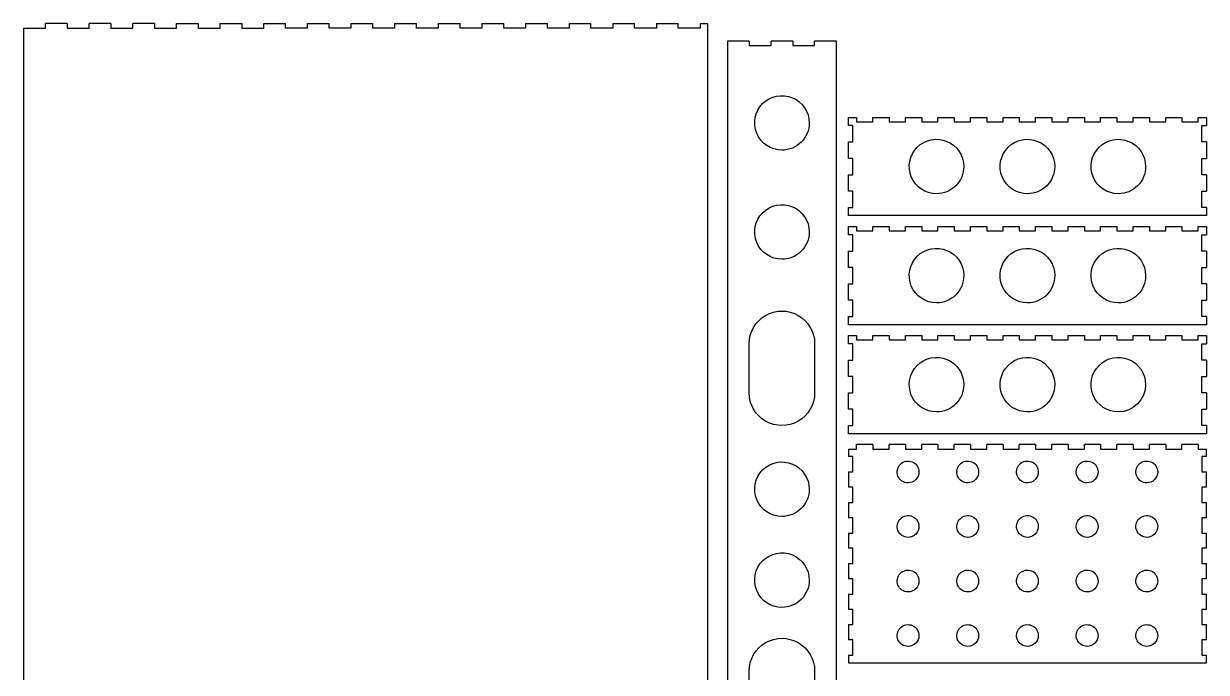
# Model space of a CAD drawing. Header units: millimetres. Extents: x 12 to 1197, y 12 to 2438.
# Drawn here: x 12 to 1096, y 1843 to 2438 of the extents above; entities that cross this region are included whole.
import ezdxf

# ---------------------------------------------------------------- set-up
doc = ezdxf.new("R2010")
doc.units = ezdxf.units.MM
doc.layers.get('0').update_dxf_attribs({"linetype": 'CONTINUOUS'})

msp = doc.modelspace()

# ---------------------------------------------------------------- linework, layer by layer
at = {"color": 7}
for points in [[(11.85, 2433.85), (31.85, 2433.85), (31.85, 2437.85)], [(11.85, 2433.85), (11.85, 1233.85)], [(51.85, 2437.85), (31.85, 2437.85)], [(51.85, 2437.85), (51.85, 2433.85), (71.85, 2433.85), (71.85, 2437.85)], [(91.85, 2437.85), (71.85, 2437.85)], [(91.85, 2437.85), (91.85, 2433.85), (111.85, 2433.85), (111.85, 2437.85)], [(131.85, 2437.85), (111.85, 2437.85)], [(131.85, 2437.85), (131.85, 2433.85), (151.85, 2433.85), (151.85, 2437.85), (171.85, 2437.85), (171.85, 2433.85), (191.85, 2433.85), (191.85, 2437.85), (211.85, 2437.85), (211.85, 2433.85), (231.85, 2433.85), (231.85, 2437.85), (251.85, 2437.85)], [(251.85, 2433.85), (251.85, 2437.85)], [(271.85, 2433.85), (251.85, 2433.85)], [(271.85, 2437.85), (271.85, 2433.85)], [(271.85, 2437.85), (291.85, 2437.85)], [(291.85, 2433.85), (291.85, 2437.85)], [(311.85, 2433.85), (291.85, 2433.85)], [(311.85, 2437.85), (311.85, 2433.85)], [(311.85, 2437.85), (331.85, 2437.85)], [(331.85, 2433.85), (331.85, 2437.85)], [(351.85, 2433.85), (331.85, 2433.85)], [(351.85, 2437.85), (351.85, 2433.85)], [(351.85, 2437.85), (371.85, 2437.85)], [(371.85, 2433.85), (371.85, 2437.85)], [(391.85, 2433.85), (371.85, 2433.85)], [(391.85, 2437.85), (391.85, 2433.85)], [(391.85, 2437.85), (411.85, 2437.85)], [(411.85, 2433.85), (411.85, 2437.85)], [(431.85, 2433.85), (411.85, 2433.85)], [(431.85, 2437.85), (431.85, 2433.85)], [(431.85, 2437.85), (451.85, 2437.85)], [(451.85, 2433.85), (451.85, 2437.85)], [(471.85, 2433.85), (451.85, 2433.85)], [(471.85, 2437.85), (471.85, 2433.85)], [(471.85, 2437.85), (491.85, 2437.85)], [(491.85, 2433.85), (491.85, 2437.85)], [(511.85, 2433.85), (491.85, 2433.85)], [(511.85, 2437.85), (511.85, 2433.85)], [(511.85, 2437.85), (531.85, 2437.85)], [(531.85, 2433.85), (531.85, 2437.85)], [(551.85, 2433.85), (531.85, 2433.85)], [(551.85, 2437.85), (551.85, 2433.85)], [(551.85, 2437.85), (571.85, 2437.85)], [(571.85, 2433.85), (571.85, 2437.85)], [(591.85, 2433.85), (571.85, 2433.85)], [(591.85, 2437.85), (591.85, 2433.85)], [(591.85, 2437.85), (611.85, 2437.85)], [(611.85, 2433.85), (611.85, 2437.85)], [(631.85, 2433.85), (611.85, 2433.85)], [(631.85, 2437.85), (631.85, 2433.85)], [(631.85, 2437.85), (638.85, 2437.85)], [(638.85, 1833.85), (638.85, 2437.85)], [(676.85, 2421.85), (656.85, 2421.85), (656.85, 1221.85)], [(676.85, 2421.85), (676.85, 2417.85)], [(676.85, 2417.85), (696.85, 2417.85)], [(716.85, 2421.85), (696.85, 2421.85)], [(696.85, 2417.85), (696.85, 2421.85)], [(716.85, 2421.85), (716.85, 2417.85)], [(716.85, 2417.85), (736.85, 2417.85)], [(736.85, 1221.85), (756.85, 1221.85), (756.85, 2421.85), (736.85, 2421.85)], [(736.85, 2417.85), (736.85, 2421.85)], [(767.85, 2351.85), (775.3, 2351.85)], [(767.85, 2344.35), (767.85, 2351.85)], [(771.85, 2344.35), (767.85, 2344.35)], [(771.85, 2329.35), (771.85, 2344.35)], [(775.3, 2351.85), (775.3, 2347.85)], [(775.3, 2347.85), (790.21, 2347.85)], [(790.21, 2351.85), (805.12, 2351.85)], [(790.21, 2347.85), (790.21, 2351.85)], [(805.12, 2351.85), (805.12, 2347.85)], [(805.12, 2347.85), (820.03, 2347.85)], [(820.03, 2351.85), (834.94, 2351.85)], [(820.03, 2347.85), (820.03, 2351.85)], [(834.94, 2351.85), (834.94, 2347.85)], [(834.94, 2347.85), (849.85, 2347.85)], [(849.85, 2351.85), (864.76, 2351.85)], [(849.85, 2347.85), (849.85, 2351.85)], [(864.76, 2351.85), (864.76, 2347.85)], [(864.76, 2347.85), (879.67, 2347.85)], [(879.67, 2351.85), (894.58, 2351.85)], [(879.67, 2347.85), (879.67, 2351.85)], [(894.58, 2351.85), (894.58, 2347.85)], [(894.58, 2347.85), (909.49, 2347.85)], [(909.49, 2351.85), (924.4, 2351.85)], [(909.49, 2347.85), (909.49, 2351.85)], [(924.4, 2351.85), (924.4, 2347.85)], [(924.4, 2347.85), (939.31, 2347.85)], [(939.31, 2351.85), (954.22, 2351.85)], [(939.31, 2347.85), (939.31, 2351.85)], [(954.22, 2351.85), (954.22, 2347.85)], [(954.22, 2347.85), (969.13, 2347.85)], [(969.13, 2351.85), (984.04, 2351.85)], [(969.13, 2347.85), (969.13, 2351.85)], [(984.04, 2351.85), (984.04, 2347.85)], [(984.04, 2347.85), (998.95, 2347.85)], [(998.95, 2351.85), (1013.86, 2351.85)], [(998.95, 2347.85), (998.95, 2351.85)], [(1013.86, 2351.85), (1013.86, 2347.85)], [(1013.86, 2347.85), (1028.77, 2347.85)], [(1028.77, 2351.85), (1043.68, 2351.85)], [(1028.77, 2347.85), (1028.77, 2351.85)], [(1043.68, 2351.85), (1043.68, 2347.85)], [(1043.68, 2347.85), (1058.59, 2347.85)], [(1058.59, 2351.85), (1073.5, 2351.85)], [(1058.59, 2347.85), (1058.59, 2351.85)], [(1073.5, 2351.85), (1073.5, 2347.85)], [(1073.5, 2347.85), (1088.41, 2347.85)], [(1088.41, 2351.85), (1095.85, 2351.85)], [(1088.41, 2347.85), (1088.41, 2351.85)], [(1095.85, 2329.35), (1091.85, 2329.35), (1091.85, 2344.35), (1095.85, 2344.35)], [(1095.85, 2351.85), (1095.85, 2344.35)], [(767.85, 2329.35), (771.85, 2329.35)], [(767.85, 2314.35), (767.85, 2329.35)], [(1095.85, 2329.35), (1095.85, 2314.35)], [(771.85, 2314.35), (767.85, 2314.35)], [(771.85, 2299.35), (771.85, 2314.35)], [(1095.85, 2299.35), (1091.85, 2299.35), (1091.85, 2314.35), (1095.85, 2314.35)], [(767.85, 2299.35), (771.85, 2299.35)], [(767.85, 2284.35), (767.85, 2299.35)], [(1095.85, 2299.35), (1095.85, 2284.35)], [(771.85, 2284.35), (767.85, 2284.35)], [(771.85, 2269.35), (771.85, 2284.35)], [(1095.85, 2269.35), (1091.85, 2269.35), (1091.85, 2284.35), (1095.85, 2284.35)], [(767.85, 2269.35), (771.85, 2269.35)], [(767.85, 2261.85), (767.85, 2269.35)], [(1095.85, 2269.35), (1095.85, 2261.85)], [(1095.85, 2261.85), (767.85, 2261.85)], [(767.85, 2251.85), (775.3, 2251.85)], [(767.85, 2244.35), (767.85, 2251.85)], [(771.85, 2244.35), (767.85, 2244.35)], [(771.85, 2229.35), (771.85, 2244.35)], [(775.3, 2251.85), (775.3, 2247.85)], [(775.3, 2247.85), (790.21, 2247.85)], [(790.21, 2251.85), (805.12, 2251.85)], [(790.21, 2247.85), (790.21, 2251.85)], [(805.12, 2251.85), (805.12, 2247.85)], [(805.12, 2247.85), (820.03, 2247.85)], [(820.03, 2251.85), (834.94, 2251.85)], [(820.03, 2247.85), (820.03, 2251.85)], [(834.94, 2251.85), (834.94, 2247.85)], [(834.94, 2247.85), (849.85, 2247.85)], [(849.85, 2251.85), (864.76, 2251.85)], [(849.85, 2247.85), (849.85, 2251.85)], [(864.76, 2251.85), (864.76, 2247.85)], [(864.76, 2247.85), (879.67, 2247.85)], [(879.67, 2251.85), (894.58, 2251.85)], [(879.67, 2247.85), (879.67, 2251.85)], [(894.58, 2251.85), (894.58, 2247.85)], [(894.58, 2247.85), (909.49, 2247.85)], [(909.49, 2251.85), (924.4, 2251.85)], [(909.49, 2247.85), (909.49, 2251.85)], [(924.4, 2251.85), (924.4, 2247.85)], [(924.4, 2247.85), (939.31, 2247.85)], [(939.31, 2251.85), (954.22, 2251.85)], [(939.31, 2247.85), (939.31, 2251.85)], [(954.22, 2251.85), (954.22, 2247.85)], [(954.22, 2247.85), (969.13, 2247.85)], [(969.13, 2251.85), (984.04, 2251.85)], [(969.13, 2247.85), (969.13, 2251.85)], [(984.04, 2251.85), (984.04, 2247.85)], [(984.04, 2247.85), (998.95, 2247.85)], [(998.95, 2251.85), (1013.86, 2251.85)], [(998.95, 2247.85), (998.95, 2251.85)], [(1013.86, 2251.85), (1013.86, 2247.85)], [(1013.86, 2247.85), (1028.77, 2247.85)], [(1028.77, 2251.85), (1043.68, 2251.85)], [(1028.77, 2247.85), (1028.77, 2251.85)], [(1043.68, 2251.85), (1043.68, 2247.85)], [(1043.68, 2247.85), (1058.59, 2247.85)], [(1058.59, 2251.85), (1073.5, 2251.85)], [(1058.59, 2247.85), (1058.59, 2251.85)], [(1073.5, 2251.85), (1073.5, 2247.85)], [(1073.5, 2247.85), (1088.41, 2247.85)], [(1088.41, 2251.85), (1095.85, 2251.85)], [(1088.41, 2247.85), (1088.41, 2251.85)], [(1095.85, 2229.35), (1091.85, 2229.35), (1091.85, 2244.35), (1095.85, 2244.35)], [(1095.85, 2251.85), (1095.85, 2244.35)], [(767.85, 2229.35), (771.85, 2229.35)], [(767.85, 2214.35), (767.85, 2229.35)], [(1095.85, 2229.35), (1095.85, 2214.35)], [(771.85, 2214.35), (767.85, 2214.35)], [(771.85, 2199.35), (771.85, 2214.35)], [(1095.85, 2199.35), (1091.85, 2199.35), (1091.85, 2214.35), (1095.85, 2214.35)], [(767.85, 2199.35), (771.85, 2199.35)], [(767.85, 2184.35), (767.85, 2199.35)], [(1095.85, 2199.35), (1095.85, 2184.35)], [(771.85, 2184.35), (767.85, 2184.35)], [(771.85, 2169.35), (771.85, 2184.35)], [(1095.85, 2169.35), (1091.85, 2169.35), (1091.85, 2184.35), (1095.85, 2184.35)], [(767.85, 2169.35), (771.85, 2169.35)], [(767.85, 2161.85), (767.85, 2169.35)], [(1095.85, 2169.35), (1095.85, 2161.85)], [(1095.85, 2161.85), (767.85, 2161.85)], [(767.85, 2151.85), (775.3, 2151.85)], [(767.85, 2144.35), (767.85, 2151.85)], [(775.3, 2151.85), (775.3, 2147.85)], [(775.3, 2147.85), (790.21, 2147.85)], [(790.21, 2151.85), (805.12, 2151.85)], [(790.21, 2147.85), (790.21, 2151.85)], [(805.12, 2151.85), (805.12, 2147.85)], [(805.12, 2147.85), (820.03, 2147.85)], [(820.03, 2151.85), (834.94, 2151.85)], [(820.03, 2147.85), (820.03, 2151.85)], [(834.94, 2151.85), (834.94, 2147.85)], [(834.94, 2147.85), (849.85, 2147.85)], [(849.85, 2151.85), (864.76, 2151.85)], [(849.85, 2147.85), (849.85, 2151.85)], [(864.76, 2151.85), (864.76, 2147.85)], [(864.76, 2147.85), (879.67, 2147.85)], [(879.67, 2151.85), (894.58, 2151.85)], [(879.67, 2147.85), (879.67, 2151.85)], [(894.58, 2151.85), (894.58, 2147.85)], [(894.58, 2147.85), (909.49, 2147.85)], [(909.49, 2151.85), (924.4, 2151.85)], [(909.49, 2147.85), (909.49, 2151.85)], [(924.4, 2151.85), (924.4, 2147.85)], [(924.4, 2147.85), (939.31, 2147.85)], [(939.31, 2151.85), (954.22, 2151.85)], [(939.31, 2147.85), (939.31, 2151.85)], [(954.22, 2151.85), (954.22, 2147.85)], [(954.22, 2147.85), (969.13, 2147.85)], [(969.13, 2151.85), (984.04, 2151.85)], [(969.13, 2147.85), (969.13, 2151.85)], [(984.04, 2151.85), (984.04, 2147.85)], [(984.04, 2147.85), (998.95, 2147.85)], [(998.95, 2151.85), (1013.86, 2151.85)], [(998.95, 2147.85), (998.95, 2151.85)], [(1013.86, 2151.85), (1013.86, 2147.85)], [(1013.86, 2147.85), (1028.77, 2147.85)], [(1028.77, 2151.85), (1043.68, 2151.85)], [(1028.77, 2147.85), (1028.77, 2151.85)], [(1043.68, 2151.85), (1043.68, 2147.85)], [(1043.68, 2147.85), (1058.59, 2147.85)], [(1058.59, 2151.85), (1073.5, 2151.85)], [(1058.59, 2147.85), (1058.59, 2151.85)], [(1073.5, 2151.85), (1073.5, 2147.85)], [(1073.5, 2147.85), (1088.41, 2147.85)], [(1088.41, 2151.85), (1095.85, 2151.85)], [(1088.41, 2147.85), (1088.41, 2151.85)], [(1095.85, 2151.85), (1095.85, 2144.35)], [(676.85, 2099.35), (676.85, 2144.35)], [(736.85, 2144.35), (736.85, 2099.35)], [(771.85, 2144.35), (767.85, 2144.35)], [(771.85, 2129.35), (771.85, 2144.35)], [(1095.85, 2129.35), (1091.85, 2129.35), (1091.85, 2144.35), (1095.85, 2144.35)], [(767.85, 2129.35), (771.85, 2129.35)], [(767.85, 2114.35), (767.85, 2129.35)], [(1095.85, 2129.35), (1095.85, 2114.35)], [(771.85, 2114.35), (767.85, 2114.35)], [(771.85, 2099.35), (771.85, 2114.35)], [(1095.85, 2099.35), (1091.85, 2099.35), (1091.85, 2114.35), (1095.85, 2114.35)], [(767.85, 2099.35), (771.85, 2099.35)], [(767.85, 2084.35), (767.85, 2099.35)], [(1095.85, 2099.35), (1095.85, 2084.35)], [(771.85, 2084.35), (767.85, 2084.35)], [(771.85, 2069.35), (771.85, 2084.35)], [(1095.85, 2069.35), (1091.85, 2069.35), (1091.85, 2084.35), (1095.85, 2084.35)], [(767.85, 2069.35), (771.85, 2069.35)], [(767.85, 2061.85), (767.85, 2069.35)], [(1095.85, 2061.85), (767.85, 2061.85)], [(1095.85, 2069.35), (1095.85, 2061.85)], [(767.85, 2047.85), (775.29, 2047.85), (775.29, 2051.85)], [(790.2, 2051.85), (775.29, 2051.85)], [(790.2, 2051.85), (790.2, 2047.85), (805.11, 2047.85), (805.11, 2051.85)], [(820.02, 2051.85), (805.11, 2051.85)], [(820.02, 2051.85), (820.02, 2047.85), (834.93, 2047.85), (834.93, 2051.85)], [(849.84, 2051.85), (834.93, 2051.85)], [(849.84, 2051.85), (849.84, 2047.85), (864.75, 2047.85), (864.75, 2051.85)], [(879.66, 2051.85), (864.75, 2051.85)], [(879.66, 2051.85), (879.66, 2047.85), (894.57, 2047.85), (894.57, 2051.85)], [(909.48, 2051.85), (894.57, 2051.85)], [(909.48, 2051.85), (909.48, 2047.85), (924.39, 2047.85), (924.39, 2051.85)], [(939.3, 2051.85), (924.39, 2051.85)], [(939.3, 2051.85), (939.3, 2047.85), (954.21, 2047.85), (954.21, 2051.85)], [(969.12, 2051.85), (954.21, 2051.85)], [(969.12, 2051.85), (969.12, 2047.85), (984.03, 2047.85), (984.03, 2051.85)], [(998.94, 2051.85), (984.03, 2051.85)], [(998.94, 2051.85), (998.94, 2047.85), (1013.85, 2047.85), (1013.85, 2051.85)], [(1028.76, 2051.85), (1013.85, 2051.85)], [(1028.76, 2051.85), (1028.76, 2047.85), (1043.67, 2047.85), (1043.67, 2051.85)], [(1058.58, 2051.85), (1043.67, 2051.85)], [(1058.58, 2051.85), (1058.58, 2047.85), (1073.49, 2047.85), (1073.49, 2051.85)], [(1088.4, 2051.85), (1073.49, 2051.85)], [(1088.4, 2051.85), (1088.4, 2047.85), (1095.85, 2047.85)], [(767.85, 2047.85), (767.85, 2040.85)], [(767.85, 2026.85), (771.85, 2026.85), (771.85, 2040.85), (767.85, 2040.85)], [(1095.85, 2040.85), (1091.85, 2040.85), (1091.85, 2026.85), (1095.85, 2026.85)], [(1095.85, 2040.85), (1095.85, 2047.85)], [(767.85, 2026.85), (767.85, 2012.85)], [(1095.85, 2012.85), (1095.85, 2026.85)], [(767.85, 1998.85), (771.85, 1998.85), (771.85, 2012.85), (767.85, 2012.85)], [(1095.85, 2012.85), (1091.85, 2012.85), (1091.85, 1998.85), (1095.85, 1998.85)], [(767.85, 1998.85), (767.85, 1984.85)], [(1095.85, 1984.85), (1095.85, 1998.85)], [(767.85, 1970.85), (771.85, 1970.85), (771.85, 1984.85), (767.85, 1984.85)], [(1095.85, 1984.85), (1091.85, 1984.85), (1091.85, 1970.85), (1095.85, 1970.85)], [(767.85, 1970.85), (767.85, 1956.85)], [(1095.85, 1956.85), (1095.85, 1970.85)], [(767.85, 1942.85), (771.85, 1942.85), (771.85, 1956.85), (767.85, 1956.85)], [(1095.85, 1956.85), (1091.85, 1956.85), (1091.85, 1942.85), (1095.85, 1942.85)], [(767.85, 1942.85), (767.85, 1928.85)], [(1095.85, 1928.85), (1095.85, 1942.85)], [(767.85, 1914.85), (771.85, 1914.85), (771.85, 1928.85), (767.85, 1928.85)], [(1095.85, 1928.85), (1091.85, 1928.85), (1091.85, 1914.85), (1095.85, 1914.85)], [(767.85, 1914.85), (767.85, 1900.85)], [(1095.85, 1900.85), (1095.85, 1914.85)], [(767.85, 1886.85), (771.85, 1886.85), (771.85, 1900.85), (767.85, 1900.85)], [(1095.85, 1900.85), (1091.85, 1900.85), (1091.85, 1886.85), (1095.85, 1886.85)], [(767.85, 1886.85), (767.85, 1872.85)], [(1095.85, 1872.85), (1095.85, 1886.85)], [(767.85, 1858.85), (771.85, 1858.85), (771.85, 1872.85), (767.85, 1872.85)], [(1095.85, 1872.85), (1091.85, 1872.85), (1091.85, 1858.85), (1095.85, 1858.85)], [(767.85, 1858.85), (767.85, 1851.85)], [(1095.85, 1851.85), (1095.85, 1858.85)], [(676.85, 1799.35), (676.85, 1844.35)], [(736.85, 1844.35), (736.85, 1799.35)], [(767.85, 1851.85), (1095.85, 1851.85)]]:
    msp.add_lwpolyline(points, dxfattribs=at)
for points in [[(706.85, 2321.85)], [(848.52, 2281.85)], [(931.85, 2281.85)], [(1015.18, 2281.85)], [(706.85, 2221.85)], [(848.52, 2181.85)], [(931.85, 2181.85)], [(1015.18, 2181.85)], [(848.52, 2081.85)], [(931.85, 2081.85)], [(1015.18, 2081.85)], [(822.45, 2016.85)], [(877.15, 2016.85)], [(931.85, 2016.85)], [(986.55, 2016.85)], [(1041.25, 2016.85)], [(706.85, 1986.01)], [(822.45, 1966.85)], [(877.15, 1966.85)], [(931.85, 1966.85)], [(986.55, 1966.85)], [(1041.25, 1966.85)], [(822.45, 1916.85)], [(877.15, 1916.85)], [(931.85, 1916.85)], [(986.55, 1916.85)], [(1041.25, 1916.85)], [(706.85, 1902.68)], [(822.45, 1866.85)], [(877.15, 1866.85)], [(931.85, 1866.85)], [(986.55, 1866.85)], [(1041.25, 1866.85)]]:
    msp.add_lwpolyline(points, close=True, dxfattribs=at)
for points in [[(683.753012, 2337.282914), (679.883487, 2346.624774), (682.022381, 2357.37772), (689.17233, 2364.52767)], [(689.17233, 2364.52767), (696.32228, 2371.677619), (707.075226, 2373.816513), (716.417086, 2369.946988)], [(716.417086, 2369.946988), (725.758946, 2366.077463), (731.85, 2356.961556), (731.85, 2346.85)], [(731.85, 2346.85), (731.85, 2340.219588), (729.216079, 2333.86074), (724.52767, 2329.17233)], [(706.85, 2321.85), (696.738444, 2321.85), (687.622537, 2327.941054), (683.753012, 2337.282914)], [(830.84233, 2324.52767), (837.99228, 2331.677619), (848.745226, 2333.816513), (858.087086, 2329.946988)], [(914.17233, 2324.52767), (921.32228, 2331.677619), (932.075226, 2333.816513), (941.417086, 2329.946988)], [(997.50233, 2324.52767), (1004.65228, 2331.677619), (1015.405226, 2333.816513), (1024.747086, 2329.946988)], [(724.52767, 2329.17233), (719.83926, 2324.483921), (713.480412, 2321.85), (706.85, 2321.85)], [(825.423012, 2297.282914), (821.553487, 2306.624774), (823.692381, 2317.37772), (830.84233, 2324.52767)], [(858.087086, 2329.946988), (867.428946, 2326.077463), (873.52, 2316.961556), (873.52, 2306.85)], [(908.753012, 2297.282914), (904.883487, 2306.624774), (907.022381, 2317.37772), (914.17233, 2324.52767)], [(941.417086, 2329.946988), (950.758946, 2326.077463), (956.85, 2316.961556), (956.85, 2306.85)], [(992.083012, 2297.282914), (988.213487, 2306.624774), (990.352381, 2317.37772), (997.50233, 2324.52767)], [(1024.747086, 2329.946988), (1034.088946, 2326.077463), (1040.18, 2316.961556), (1040.18, 2306.85)], [(873.52, 2306.85), (873.52, 2300.219588), (870.886079, 2293.86074), (866.19767, 2289.17233)], [(956.85, 2306.85), (956.85, 2300.219588), (954.216079, 2293.86074), (949.52767, 2289.17233)], [(1040.18, 2306.85), (1040.18, 2300.219588), (1037.546079, 2293.86074), (1032.85767, 2289.17233)], [(848.52, 2281.85), (838.408444, 2281.85), (829.292537, 2287.941054), (825.423012, 2297.282914)], [(866.19767, 2289.17233), (861.50926, 2284.483921), (855.150412, 2281.85), (848.52, 2281.85)], [(931.85, 2281.85), (921.738444, 2281.85), (912.622537, 2287.941054), (908.753012, 2297.282914)], [(949.52767, 2289.17233), (944.83926, 2284.483921), (938.480412, 2281.85), (931.85, 2281.85)], [(1015.18, 2281.85), (1005.068444, 2281.85), (995.952537, 2287.941054), (992.083012, 2297.282914)], [(1032.85767, 2289.17233), (1028.16926, 2284.483921), (1021.810412, 2281.85), (1015.18, 2281.85)], [(689.17233, 2264.52767), (696.32228, 2271.677619), (707.075226, 2273.816513), (716.417086, 2269.946988)], [(716.417086, 2269.946988), (725.758946, 2266.077463), (731.85, 2256.961556), (731.85, 2246.85)], [(683.753012, 2237.282914), (679.883487, 2246.624774), (682.022381, 2257.37772), (689.17233, 2264.52767)], [(731.85, 2246.85), (731.85, 2240.219588), (729.216079, 2233.86074), (724.52767, 2229.17233)], [(706.85, 2221.85), (696.738444, 2221.85), (687.622537, 2227.941054), (683.753012, 2237.282914)], [(830.84233, 2224.52767), (837.99228, 2231.677619), (848.745226, 2233.816513), (858.087086, 2229.946988)], [(914.17233, 2224.52767), (921.32228, 2231.677619), (932.075226, 2233.816513), (941.417086, 2229.946988)], [(997.50233, 2224.52767), (1004.65228, 2231.677619), (1015.405226, 2233.816513), (1024.747086, 2229.946988)], [(724.52767, 2229.17233), (719.83926, 2224.483921), (713.480412, 2221.85), (706.85, 2221.85)], [(825.423012, 2197.282914), (821.553487, 2206.624774), (823.692381, 2217.37772), (830.84233, 2224.52767)], [(858.087086, 2229.946988), (867.428946, 2226.077463), (873.52, 2216.961556), (873.52, 2206.85)], [(908.753012, 2197.282914), (904.883487, 2206.624774), (907.022381, 2217.37772), (914.17233, 2224.52767)], [(941.417086, 2229.946988), (950.758946, 2226.077463), (956.85, 2216.961556), (956.85, 2206.85)], [(992.083012, 2197.282914), (988.213487, 2206.624774), (990.352381, 2217.37772), (997.50233, 2224.52767)], [(1024.747086, 2229.946988), (1034.088946, 2226.077463), (1040.18, 2216.961556), (1040.18, 2206.85)], [(873.52, 2206.85), (873.52, 2200.219588), (870.886079, 2193.86074), (866.19767, 2189.17233)], [(956.85, 2206.85), (956.85, 2200.219588), (954.216079, 2193.86074), (949.52767, 2189.17233)], [(1040.18, 2206.85), (1040.18, 2200.219588), (1037.546079, 2193.86074), (1032.85767, 2189.17233)], [(848.52, 2181.85), (838.408444, 2181.85), (829.292537, 2187.941054), (825.423012, 2197.282914)], [(931.85, 2181.85), (921.738444, 2181.85), (912.622537, 2187.941054), (908.753012, 2197.282914)], [(1015.18, 2181.85), (1005.068444, 2181.85), (995.952537, 2187.941054), (992.083012, 2197.282914)], [(866.19767, 2189.17233), (861.50926, 2184.483921), (855.150412, 2181.85), (848.52, 2181.85)], [(949.52767, 2189.17233), (944.83926, 2184.483921), (938.480412, 2181.85), (931.85, 2181.85)], [(1032.85767, 2189.17233), (1028.16926, 2184.483921), (1021.810412, 2181.85), (1015.18, 2181.85)], [(676.85, 2144.35), (676.85, 2155.067968), (682.567968, 2164.971778), (691.85, 2170.330762)], [(691.85, 2170.330762), (701.132032, 2175.689746), (712.567968, 2175.689746), (721.85, 2170.330762)], [(721.85, 2170.330762), (731.132032, 2164.971778), (736.85, 2155.067968), (736.85, 2144.35)], [(830.84233, 2124.52767), (837.99228, 2131.677619), (848.745226, 2133.816513), (858.087086, 2129.946988)], [(858.087086, 2129.946988), (867.428946, 2126.077463), (873.52, 2116.961556), (873.52, 2106.85)], [(914.17233, 2124.52767), (921.32228, 2131.677619), (932.075226, 2133.816513), (941.417086, 2129.946988)], [(941.417086, 2129.946988), (950.758946, 2126.077463), (956.85, 2116.961556), (956.85, 2106.85)], [(997.50233, 2124.52767), (1004.65228, 2131.677619), (1015.405226, 2133.816513), (1024.747086, 2129.946988)], [(1024.747086, 2129.946988), (1034.088946, 2126.077463), (1040.18, 2116.961556), (1040.18, 2106.85)], [(825.423012, 2097.282914), (821.553487, 2106.624774), (823.692381, 2117.37772), (830.84233, 2124.52767)], [(908.753012, 2097.282914), (904.883487, 2106.624774), (907.022381, 2117.37772), (914.17233, 2124.52767)], [(992.083012, 2097.282914), (988.213487, 2106.624774), (990.352381, 2117.37772), (997.50233, 2124.52767)], [(873.52, 2106.85), (873.52, 2100.219588), (870.886079, 2093.86074), (866.19767, 2089.17233)], [(956.85, 2106.85), (956.85, 2100.219588), (954.216079, 2093.86074), (949.52767, 2089.17233)], [(1040.18, 2106.85), (1040.18, 2093.042881), (1028.987119, 2081.85), (1015.18, 2081.85)], [(691.85, 2073.369238), (682.567968, 2078.728222), (676.85, 2088.632032), (676.85, 2099.35)], [(736.85, 2099.35), (736.85, 2088.632032), (731.132032, 2078.728222), (721.85, 2073.369238)], [(848.52, 2081.85), (838.408444, 2081.85), (829.292537, 2087.941054), (825.423012, 2097.282914)], [(931.85, 2081.85), (921.738444, 2081.85), (912.622537, 2087.941054), (908.753012, 2097.282914)], [(1015.18, 2081.85), (1005.068444, 2081.85), (995.952537, 2087.941054), (992.083012, 2097.282914)], [(866.19767, 2089.17233), (861.50926, 2084.483921), (855.150412, 2081.85), (848.52, 2081.85)], [(949.52767, 2089.17233), (944.83926, 2084.483921), (938.480412, 2081.85), (931.85, 2081.85)], [(721.85, 2073.369238), (712.567968, 2068.010254), (701.132032, 2068.010254), (691.85, 2073.369238)], [(689.17233, 2028.68767), (696.32228, 2035.837619), (707.075226, 2037.976513), (716.417086, 2034.106988)], [(683.753012, 2001.442914), (679.883487, 2010.784774), (682.022381, 2021.53772), (689.17233, 2028.68767)], [(716.417086, 2034.106988), (725.758946, 2030.237463), (731.85, 2021.121556), (731.85, 2011.01)], [(813.211205, 2023.023166), (811.663395, 2026.75991), (812.518952, 2031.061088), (815.378932, 2033.921068)], [(815.378932, 2033.921068), (818.238912, 2036.781048), (822.54009, 2037.636605), (826.276834, 2036.088795)], [(826.276834, 2036.088795), (830.013578, 2034.540985), (832.45, 2030.894622), (832.45, 2026.85)], [(867.911205, 2023.023166), (866.363395, 2026.75991), (867.218952, 2031.061088), (870.078932, 2033.921068)], [(870.078932, 2033.921068), (872.938912, 2036.781048), (877.24009, 2037.636605), (880.976834, 2036.088795)], [(880.976834, 2036.088795), (884.713578, 2034.540985), (887.15, 2030.894622), (887.15, 2026.85)], [(922.611205, 2023.023166), (921.063395, 2026.75991), (921.918952, 2031.061088), (924.778932, 2033.921068)], [(924.778932, 2033.921068), (927.638912, 2036.781048), (931.94009, 2037.636605), (935.676834, 2036.088795)], [(935.676834, 2036.088795), (939.413578, 2034.540985), (941.85, 2030.894622), (941.85, 2026.85)], [(977.311205, 2023.023166), (975.763395, 2026.75991), (976.618952, 2031.061088), (979.478932, 2033.921068)], [(979.478932, 2033.921068), (982.338912, 2036.781048), (986.64009, 2037.636605), (990.376834, 2036.088795)], [(990.376834, 2036.088795), (994.113578, 2034.540985), (996.55, 2030.894622), (996.55, 2026.85)], [(1032.011205, 2023.023166), (1030.463395, 2026.75991), (1031.318952, 2031.061088), (1034.178932, 2033.921068)], [(1034.178932, 2033.921068), (1037.038912, 2036.781048), (1041.34009, 2037.636605), (1045.076834, 2036.088795)], [(1045.076834, 2036.088795), (1048.813578, 2034.540985), (1051.25, 2030.894622), (1051.25, 2026.85)], [(822.45, 2016.85), (818.405378, 2016.85), (814.759015, 2019.286422), (813.211205, 2023.023166)], [(829.521068, 2019.778932), (827.645704, 2017.903568), (825.102165, 2016.85), (822.45, 2016.85)], [(832.45, 2026.85), (832.45, 2024.197835), (831.396432, 2021.654296), (829.521068, 2019.778932)], [(877.15, 2016.85), (873.105378, 2016.85), (869.459015, 2019.286422), (867.911205, 2023.023166)], [(884.221068, 2019.778932), (882.345704, 2017.903568), (879.802165, 2016.85), (877.15, 2016.85)], [(887.15, 2026.85), (887.15, 2024.197835), (886.096432, 2021.654296), (884.221068, 2019.778932)], [(931.85, 2016.85), (927.805378, 2016.85), (924.159015, 2019.286422), (922.611205, 2023.023166)], [(938.921068, 2019.778932), (937.045704, 2017.903568), (934.502165, 2016.85), (931.85, 2016.85)], [(941.85, 2026.85), (941.85, 2024.197835), (940.796432, 2021.654296), (938.921068, 2019.778932)], [(986.55, 2016.85), (982.505378, 2016.85), (978.859015, 2019.286422), (977.311205, 2023.023166)], [(993.621068, 2019.778932), (991.745704, 2017.903568), (989.202165, 2016.85), (986.55, 2016.85)], [(996.55, 2026.85), (996.55, 2024.197835), (995.496432, 2021.654296), (993.621068, 2019.778932)], [(1041.25, 2016.85), (1037.205378, 2016.85), (1033.559015, 2019.286422), (1032.011205, 2023.023166)], [(1048.321068, 2019.778932), (1046.445704, 2017.903568), (1043.902165, 2016.85), (1041.25, 2016.85)], [(1051.25, 2026.85), (1051.25, 2024.197835), (1050.196432, 2021.654296), (1048.321068, 2019.778932)], [(731.85, 2011.01), (731.85, 2004.379588), (729.216079, 1998.02074), (724.52767, 1993.33233)], [(706.85, 1986.01), (696.738444, 1986.01), (687.622537, 1992.101054), (683.753012, 2001.442914)], [(724.52767, 1993.33233), (719.83926, 1988.643921), (713.480412, 1986.01), (706.85, 1986.01)], [(813.211205, 1973.023166), (811.663395, 1976.75991), (812.518952, 1981.061088), (815.378932, 1983.921068)], [(815.378932, 1983.921068), (818.238912, 1986.781048), (822.54009, 1987.636605), (826.276834, 1986.088795)], [(826.276834, 1986.088795), (830.013578, 1984.540985), (832.45, 1980.894622), (832.45, 1976.85)], [(867.911205, 1973.023166), (866.363395, 1976.75991), (867.218952, 1981.061088), (870.078932, 1983.921068)], [(870.078932, 1983.921068), (872.938912, 1986.781048), (877.24009, 1987.636605), (880.976834, 1986.088795)], [(880.976834, 1986.088795), (884.713578, 1984.540985), (887.15, 1980.894622), (887.15, 1976.85)], [(922.611205, 1973.023166), (921.063395, 1976.75991), (921.918952, 1981.061088), (924.778932, 1983.921068)], [(924.778932, 1983.921068), (927.638912, 1986.781048), (931.94009, 1987.636605), (935.676834, 1986.088795)], [(935.676834, 1986.088795), (939.413578, 1984.540985), (941.85, 1980.894622), (941.85, 1976.85)], [(977.311205, 1973.023166), (975.763395, 1976.75991), (976.618952, 1981.061088), (979.478932, 1983.921068)], [(979.478932, 1983.921068), (982.338912, 1986.781048), (986.64009, 1987.636605), (990.376834, 1986.088795)], [(990.376834, 1986.088795), (994.113578, 1984.540985), (996.55, 1980.894622), (996.55, 1976.85)], [(1032.011205, 1973.023166), (1030.463395, 1976.75991), (1031.318952, 1981.061088), (1034.178932, 1983.921068)], [(1034.178932, 1983.921068), (1037.038912, 1986.781048), (1041.34009, 1987.636605), (1045.076834, 1986.088795)], [(1045.076834, 1986.088795), (1048.813578, 1984.540985), (1051.25, 1980.894622), (1051.25, 1976.85)], [(822.45, 1966.85), (818.405378, 1966.85), (814.759015, 1969.286422), (813.211205, 1973.023166)], [(832.45, 1976.85), (832.45, 1974.197835), (831.396432, 1971.654296), (829.521068, 1969.778932)], [(877.15, 1966.85), (873.105378, 1966.85), (869.459015, 1969.286422), (867.911205, 1973.023166)], [(887.15, 1976.85), (887.15, 1974.197835), (886.096432, 1971.654296), (884.221068, 1969.778932)], [(931.85, 1966.85), (927.805378, 1966.85), (924.159015, 1969.286422), (922.611205, 1973.023166)], [(941.85, 1976.85), (941.85, 1974.197835), (940.796432, 1971.654296), (938.921068, 1969.778932)], [(986.55, 1966.85), (982.505378, 1966.85), (978.859015, 1969.286422), (977.311205, 1973.023166)], [(996.55, 1976.85), (996.55, 1974.197835), (995.496432, 1971.654296), (993.621068, 1969.778932)], [(1041.25, 1966.85), (1037.205378, 1966.85), (1033.559015, 1969.286422), (1032.011205, 1973.023166)], [(1051.25, 1976.85), (1051.25, 1974.197835), (1050.196432, 1971.654296), (1048.321068, 1969.778932)], [(829.521068, 1969.778932), (827.645704, 1967.903568), (825.102165, 1966.85), (822.45, 1966.85)], [(884.221068, 1969.778932), (882.345704, 1967.903568), (879.802165, 1966.85), (877.15, 1966.85)], [(938.921068, 1969.778932), (937.045704, 1967.903568), (934.502165, 1966.85), (931.85, 1966.85)], [(993.621068, 1969.778932), (991.745704, 1967.903568), (989.202165, 1966.85), (986.55, 1966.85)], [(1048.321068, 1969.778932), (1046.445704, 1967.903568), (1043.902165, 1966.85), (1041.25, 1966.85)], [(689.17233, 1945.35767), (696.32228, 1952.507619), (707.075226, 1954.646513), (716.417086, 1950.776988)], [(683.753012, 1918.112914), (679.883487, 1927.454774), (682.022381, 1938.20772), (689.17233, 1945.35767)], [(716.417086, 1950.776988), (725.758946, 1946.907463), (731.85, 1937.791556), (731.85, 1927.68)], [(813.211205, 1923.023166), (811.663395, 1926.75991), (812.518952, 1931.061088), (815.378932, 1933.921068)], [(815.378932, 1933.921068), (818.238912, 1936.781048), (822.54009, 1937.636605), (826.276834, 1936.088795)], [(826.276834, 1936.088795), (830.013578, 1934.540985), (832.45, 1930.894622), (832.45, 1926.85)], [(867.911205, 1923.023166), (866.363395, 1926.75991), (867.218952, 1931.061088), (870.078932, 1933.921068)], [(870.078932, 1933.921068), (872.938912, 1936.781048), (877.24009, 1937.636605), (880.976834, 1936.088795)], [(880.976834, 1936.088795), (884.713578, 1934.540985), (887.15, 1930.894622), (887.15, 1926.85)], [(922.611205, 1923.023166), (921.063395, 1926.75991), (921.918952, 1931.061088), (924.778932, 1933.921068)], [(924.778932, 1933.921068), (927.638912, 1936.781048), (931.94009, 1937.636605), (935.676834, 1936.088795)], [(935.676834, 1936.088795), (939.413578, 1934.540985), (941.85, 1930.894622), (941.85, 1926.85)], [(977.311205, 1923.023166), (975.763395, 1926.75991), (976.618952, 1931.061088), (979.478932, 1933.921068)], [(979.478932, 1933.921068), (982.338912, 1936.781048), (986.64009, 1937.636605), (990.376834, 1936.088795)], [(990.376834, 1936.088795), (994.113578, 1934.540985), (996.55, 1930.894622), (996.55, 1926.85)], [(1032.011205, 1923.023166), (1030.463395, 1926.75991), (1031.318952, 1931.061088), (1034.178932, 1933.921068)], [(1034.178932, 1933.921068), (1037.038912, 1936.781048), (1041.34009, 1937.636605), (1045.076834, 1936.088795)], [(1045.076834, 1936.088795), (1048.813578, 1934.540985), (1051.25, 1930.894622), (1051.25, 1926.85)], [(731.85, 1927.68), (731.85, 1921.049588), (729.216079, 1914.69074), (724.52767, 1910.00233)], [(822.45, 1916.85), (818.405378, 1916.85), (814.759015, 1919.286422), (813.211205, 1923.023166)], [(829.521068, 1919.778932), (827.645704, 1917.903568), (825.102165, 1916.85), (822.45, 1916.85)], [(832.45, 1926.85), (832.45, 1924.197835), (831.396432, 1921.654296), (829.521068, 1919.778932)], [(877.15, 1916.85), (873.105378, 1916.85), (869.459015, 1919.286422), (867.911205, 1923.023166)], [(884.221068, 1919.778932), (882.345704, 1917.903568), (879.802165, 1916.85), (877.15, 1916.85)], [(887.15, 1926.85), (887.15, 1924.197835), (886.096432, 1921.654296), (884.221068, 1919.778932)], [(931.85, 1916.85), (927.805378, 1916.85), (924.159015, 1919.286422), (922.611205, 1923.023166)], [(938.921068, 1919.778932), (937.045704, 1917.903568), (934.502165, 1916.85), (931.85, 1916.85)], [(941.85, 1926.85), (941.85, 1924.197835), (940.796432, 1921.654296), (938.921068, 1919.778932)], [(986.55, 1916.85), (982.505378, 1916.85), (978.859015, 1919.286422), (977.311205, 1923.023166)], [(993.621068, 1919.778932), (991.745704, 1917.903568), (989.202165, 1916.85), (986.55, 1916.85)], [(996.55, 1926.85), (996.55, 1924.197835), (995.496432, 1921.654296), (993.621068, 1919.778932)], [(1041.25, 1916.85), (1037.205378, 1916.85), (1033.559015, 1919.286422), (1032.011205, 1923.023166)], [(1048.321068, 1919.778932), (1046.445704, 1917.903568), (1043.902165, 1916.85), (1041.25, 1916.85)], [(1051.25, 1926.85), (1051.25, 1924.197835), (1050.196432, 1921.654296), (1048.321068, 1919.778932)], [(706.85, 1902.68), (696.738444, 1902.68), (687.622537, 1908.771054), (683.753012, 1918.112914)], [(724.52767, 1910.00233), (719.83926, 1905.313921), (713.480412, 1902.68), (706.85, 1902.68)], [(815.378932, 1883.921068), (818.238912, 1886.781048), (822.54009, 1887.636605), (826.276834, 1886.088795)], [(870.078932, 1883.921068), (872.938912, 1886.781048), (877.24009, 1887.636605), (880.976834, 1886.088795)], [(924.778932, 1883.921068), (927.638912, 1886.781048), (931.94009, 1887.636605), (935.676834, 1886.088795)], [(979.478932, 1883.921068), (982.338912, 1886.781048), (986.64009, 1887.636605), (990.376834, 1886.088795)], [(1034.178932, 1883.921068), (1037.038912, 1886.781048), (1041.34009, 1887.636605), (1045.076834, 1886.088795)], [(691.85, 1870.330762), (701.132032, 1875.689746), (712.567968, 1875.689746), (721.85, 1870.330762)], [(813.211205, 1873.023166), (811.663395, 1876.75991), (812.518952, 1881.061088), (815.378932, 1883.921068)], [(826.276834, 1886.088795), (830.013578, 1884.540985), (832.45, 1880.894622), (832.45, 1876.85)], [(832.45, 1876.85), (832.45, 1874.197835), (831.396432, 1871.654296), (829.521068, 1869.778932)], [(867.911205, 1873.023166), (866.363395, 1876.75991), (867.218952, 1881.061088), (870.078932, 1883.921068)], [(880.976834, 1886.088795), (884.713578, 1884.540985), (887.15, 1880.894622), (887.15, 1876.85)], [(887.15, 1876.85), (887.15, 1874.197835), (886.096432, 1871.654296), (884.221068, 1869.778932)], [(922.611205, 1873.023166), (921.063395, 1876.75991), (921.918952, 1881.061088), (924.778932, 1883.921068)], [(935.676834, 1886.088795), (939.413578, 1884.540985), (941.85, 1880.894622), (941.85, 1876.85)], [(941.85, 1876.85), (941.85, 1874.197835), (940.796432, 1871.654296), (938.921068, 1869.778932)], [(977.311205, 1873.023166), (975.763395, 1876.75991), (976.618952, 1881.061088), (979.478932, 1883.921068)], [(990.376834, 1886.088795), (994.113578, 1884.540985), (996.55, 1880.894622), (996.55, 1876.85)], [(996.55, 1876.85), (996.55, 1874.197835), (995.496432, 1871.654296), (993.621068, 1869.778932)], [(1032.011205, 1873.023166), (1030.463395, 1876.75991), (1031.318952, 1881.061088), (1034.178932, 1883.921068)], [(1045.076834, 1886.088795), (1048.813578, 1884.540985), (1051.25, 1880.894622), (1051.25, 1876.85)], [(1051.25, 1876.85), (1051.25, 1874.197835), (1050.196432, 1871.654296), (1048.321068, 1869.778932)], [(676.85, 1844.35), (676.85, 1855.067968), (682.567968, 1864.971778), (691.85, 1870.330762)], [(721.85, 1870.330762), (731.132032, 1864.971778), (736.85, 1855.067968), (736.85, 1844.35)], [(822.45, 1866.85), (818.405378, 1866.85), (814.759015, 1869.286422), (813.211205, 1873.023166)], [(829.521068, 1869.778932), (827.645704, 1867.903568), (825.102165, 1866.85), (822.45, 1866.85)], [(877.15, 1866.85), (873.105378, 1866.85), (869.459015, 1869.286422), (867.911205, 1873.023166)], [(884.221068, 1869.778932), (882.345704, 1867.903568), (879.802165, 1866.85), (877.15, 1866.85)], [(931.85, 1866.85), (927.805378, 1866.85), (924.159015, 1869.286422), (922.611205, 1873.023166)], [(938.921068, 1869.778932), (937.045704, 1867.903568), (934.502165, 1866.85), (931.85, 1866.85)], [(986.55, 1866.85), (982.505378, 1866.85), (978.859015, 1869.286422), (977.311205, 1873.023166)], [(993.621068, 1869.778932), (991.745704, 1867.903568), (989.202165, 1866.85), (986.55, 1866.85)], [(1041.25, 1866.85), (1037.205378, 1866.85), (1033.559015, 1869.286422), (1032.011205, 1873.023166)], [(1048.321068, 1869.778932), (1046.445704, 1867.903568), (1043.902165, 1866.85), (1041.25, 1866.85)]]:
    msp.add_open_spline(points, degree=3, dxfattribs=at)

doc.saveas('drawing.dxf')
